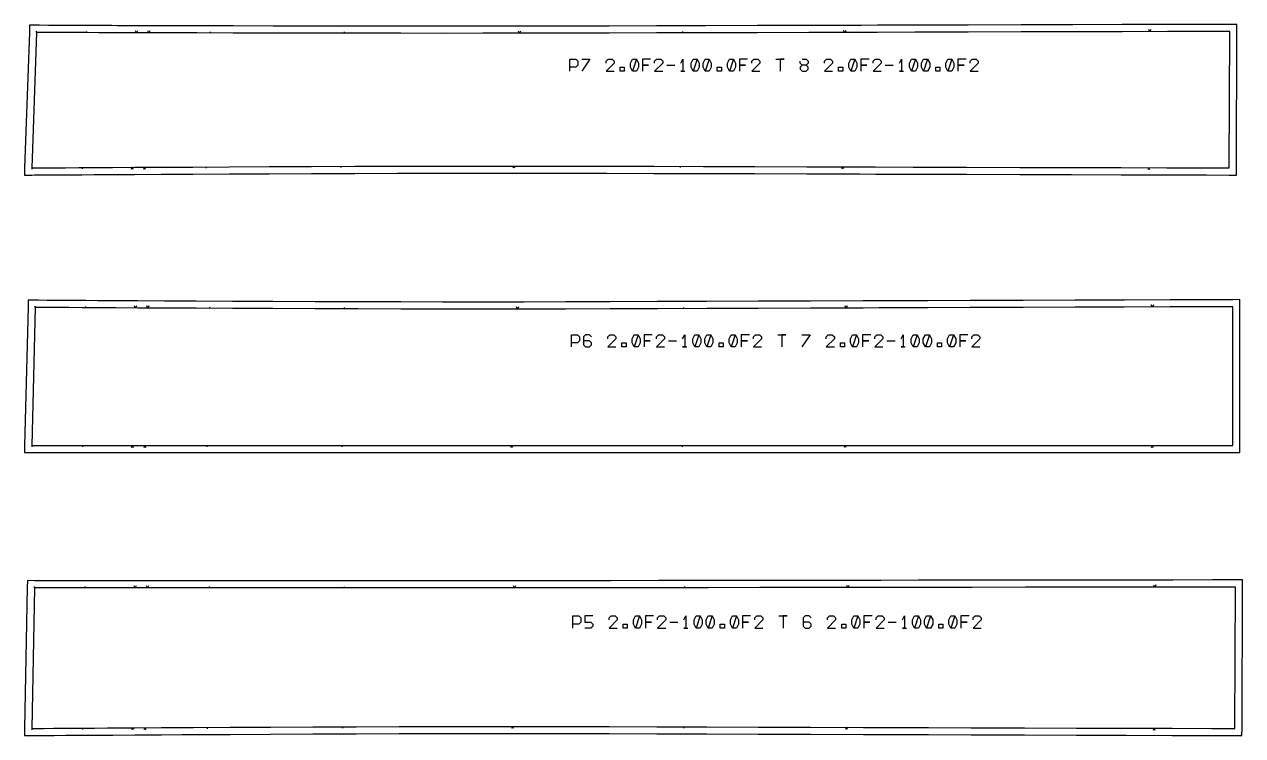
# Model space of a CAD drawing. Header units: metres. Extents: x -12 to 17699, y -154 to 17579.
# Drawn here: x 15974 to 17695, y 3432 to 4437 of the extents above; entities that cross this region are included whole.
import ezdxf

# ---------------------------------------------------------------- set-up
doc = ezdxf.new("R2010")
doc.units = ezdxf.units.M

msp = doc.modelspace()

# ---------------------------------------------------------------- linework, layer by layer
at = {"layer": 'Marge'}
for points in [[(15984.126, 4223.799), (15988.113, 4223.83), (16000.958, 4223.918), (16015.421, 4224.007), (16031.824, 4224.108), (16050.631, 4224.228), (16055.546, 4224.259), (16072.453, 4224.364), (16090.863, 4224.468), (16098.224, 4224.51), (16129.2, 4224.676), (16166.725, 4224.876), (16195.784, 4224.988), (16211.51, 4225.071), (16262.955, 4225.327), (16319.672, 4225.588), (16379.554, 4225.84), (16440.421, 4226.066), (16500.663, 4226.257), (16559.458, 4226.4), (16617.062, 4226.485), (16674.417, 4226.504), (16733.276, 4226.448), (16795.92, 4226.323), (16862.947, 4226.153), (16933.121, 4225.949), (17005.588, 4225.717), (17079.131, 4225.487), (17153.721, 4225.275), (17176.143, 4225.213), (17229.223, 4225.066), (17245.027, 4225.02), (17304.847, 4224.852), (17379.89, 4224.631), (17453.092, 4224.414), (17523.006, 4224.219), (17587.437, 4224.047), (17643.556, 4223.892), (17675.886, 4223.8), (17685.872, 4223.771), (17685.914, 4233.757), (17686.726, 4426.614), (17686.768, 4436.682), (17676.7, 4436.656), (17644.483, 4436.573), (17588.561, 4436.429), (17524.358, 4436.266), (17454.691, 4436.085), (17381.747, 4435.889), (17306.968, 4435.69), (17247.358, 4435.534), (17231.609, 4435.491), (17178.716, 4435.351), (17156.374, 4435.292), (17082.048, 4435.093), (17008.765, 4434.888), (16936.551, 4434.684), (16866.622, 4434.495), (16799.828, 4434.325), (16737.4, 4434.181), (16678.742, 4434.075), (16621.585, 4434.012), (16564.181, 4433.99), (16505.591, 4434.008), (16445.561, 4434.062), (16384.907, 4434.147), (16325.237, 4434.257), (16268.719, 4434.386), (16217.456, 4434.525), (16201.785, 4434.573), (16172.826, 4434.618), (16135.432, 4434.736), (16104.566, 4434.833), (16097.231, 4434.859), (16078.889, 4434.925), (16062.041, 4434.998), (16057.144, 4435.02), (16038.402, 4435.107), (16022.056, 4435.177), (16007.649, 4435.238), (15994.862, 4435.308), (15990.89, 4435.339), (15981.162, 4435.414), (15980.819, 4425.692), (15974.055, 4234.152), (15973.686, 4223.718)], [(15984.043, 3831.477), (15988.041, 3831.475), (16000.939, 3831.474), (16015.455, 3831.475), (16031.907, 3831.476), (16050.767, 3831.477), (16055.699, 3831.477), (16072.658, 3831.479), (16091.129, 3831.482), (16098.511, 3831.483), (16129.583, 3831.49), (16167.221, 3831.498), (16196.369, 3831.464), (16212.141, 3831.468), (16263.742, 3831.481), (16320.633, 3831.498), (16380.696, 3831.516), (16441.749, 3831.536), (16502.174, 3831.556), (16561.15, 3831.575), (16618.933, 3831.591), (16676.467, 3831.602), (16735.509, 3831.606), (16798.345, 3831.602), (16865.573, 3831.593), (16935.954, 3831.58), (17008.635, 3831.563), (17082.391, 3831.547), (17157.196, 3831.534), (17179.682, 3831.53), (17232.917, 3831.521), (17248.768, 3831.519), (17308.762, 3831.512), (17384.025, 3831.503), (17457.441, 3831.494), (17527.556, 3831.487), (17592.174, 3831.482), (17648.457, 3831.479), (17680.883, 3831.478), (17690.886, 3831.478), (17690.883, 3841.481), (17690.827, 4037.628), (17690.824, 4047.659), (17680.793, 4047.625), (17648.463, 4047.516), (17592.344, 4047.331), (17527.914, 4047.121), (17458.001, 4046.889), (17384.799, 4046.634), (17309.756, 4046.374), (17249.936, 4046.173), (17234.131, 4046.119), (17181.051, 4045.941), (17158.63, 4045.866), (17084.041, 4045.613), (17010.499, 4045.347), (16938.031, 4045.08), (16867.857, 4044.838), (16800.828, 4044.626), (16738.183, 4044.455), (16679.323, 4044.346), (16621.968, 4044.307), (16564.364, 4044.332), (16505.57, 4044.418), (16445.33, 4044.556), (16384.464, 4044.738), (16324.584, 4044.954), (16267.868, 4045.191), (16216.425, 4045.434), (16200.699, 4045.515), (16171.638, 4045.623), (16134.113, 4045.821), (16103.139, 4045.984), (16095.778, 4046.027), (16077.373, 4046.135), (16060.465, 4046.249), (16055.552, 4046.283), (16036.743, 4046.417), (16020.34, 4046.526), (16005.884, 4046.622), (15993.055, 4046.726), (15989.069, 4046.768), (15979.214, 4046.873), (15978.966, 4037.02), (15974.052, 3841.729), (15973.794, 3831.483)], [(15984.143, 3431.668), (15988.148, 3431.705), (16001.048, 3431.807), (16015.577, 3431.908), (16032.058, 3432.022), (16050.955, 3432.16), (16055.893, 3432.194), (16072.88, 3432.313), (16091.375, 3432.43), (16098.771, 3432.477), (16129.892, 3432.661), (16167.595, 3432.882), (16196.793, 3433.012), (16212.593, 3433.103), (16264.279, 3433.385), (16321.264, 3433.668), (16381.427, 3433.938), (16442.581, 3434.179), (16503.106, 3434.378), (16562.177, 3434.524), (16620.051, 3434.606), (16677.675, 3434.618), (16736.808, 3434.55), (16799.745, 3434.411), (16867.085, 3434.225), (16937.586, 3434.003), (17010.392, 3433.753), (17084.278, 3433.504), (17159.216, 3433.274), (17181.742, 3433.206), (17235.07, 3433.046), (17250.948, 3432.997), (17311.048, 3432.813), (17386.441, 3432.574), (17459.985, 3432.338), (17530.225, 3432.126), (17594.956, 3431.937), (17651.337, 3431.768), (17683.818, 3431.668), (17693.807, 3431.637), (17693.849, 3441.625), (17694.697, 3641.53), (17694.74, 3651.583), (17684.686, 3651.572), (17652.26, 3651.536), (17595.977, 3651.472), (17531.36, 3651.397), (17461.244, 3651.315), (17387.829, 3651.226), (17312.567, 3651.136), (17252.572, 3651.064), (17236.721, 3651.044), (17183.486, 3650.977), (17161, 3650.949), (17086.195, 3650.855), (17012.439, 3650.759), (16939.758, 3650.664), (16869.377, 3650.575), (16802.15, 3650.492), (16739.315, 3650.419), (16680.273, 3650.359), (16622.741, 3650.313), (16564.96, 3650.281), (16505.987, 3650.263), (16445.563, 3650.258), (16384.512, 3650.263), (16324.451, 3650.28), (16267.562, 3650.305), (16215.963, 3650.337), (16200.19, 3650.349), (16171.042, 3650.329), (16133.404, 3650.359), (16102.334, 3650.384), (16094.952, 3650.391), (16076.485, 3650.409), (16059.527, 3650.431), (16054.596, 3650.438), (16035.734, 3650.465), (16019.282, 3650.485), (16004.773, 3650.504), (15991.89, 3650.527), (15987.892, 3650.538), (15978.054, 3650.566), (15977.865, 3640.73), (15974.05, 3441.859), (15973.853, 3431.571)]]:
    msp.add_lwpolyline(points, close=True, dxfattribs=at)
at = {"layer": 'Patron'}
for points in [[(15984.049, 4233.799), (15988.035, 4233.83), (16000.889, 4233.918), (16015.36, 4234.007), (16031.763, 4234.108), (16050.567, 4234.228), (16055.484, 4234.258), (16072.391, 4234.363), (16090.806, 4234.468), (16098.167, 4234.51), (16129.146, 4234.676), (16166.672, 4234.876), (16195.746, 4234.988), (16211.458, 4235.071), (16262.905, 4235.327), (16319.626, 4235.588), (16379.512, 4235.839), (16440.384, 4236.066), (16500.631, 4236.257), (16559.434, 4236.4), (16617.048, 4236.485), (16674.414, 4236.504), (16733.286, 4236.448), (16795.94, 4236.323), (16862.973, 4236.153), (16933.15, 4235.949), (17005.62, 4235.717), (17079.162, 4235.487), (17153.75, 4235.275), (17176.17, 4235.213), (17229.251, 4235.066), (17245.056, 4235.02), (17304.876, 4234.852), (17379.92, 4234.631), (17453.122, 4234.414), (17523.034, 4234.219), (17587.464, 4234.047), (17643.583, 4233.891), (17675.914, 4233.8), (17676.726, 4426.656), (17644.508, 4426.573), (17588.587, 4426.429), (17524.384, 4426.266), (17454.718, 4426.085), (17381.774, 4425.89), (17306.994, 4425.69), (17247.385, 4425.534), (17231.635, 4425.491), (17178.742, 4425.351), (17156.401, 4425.292), (17082.076, 4425.093), (17008.793, 4424.888), (16936.578, 4424.684), (16866.648, 4424.495), (16799.851, 4424.325), (16737.418, 4424.181), (16678.753, 4424.075), (16621.589, 4424.012), (16564.178, 4423.99), (16505.582, 4424.008), (16445.547, 4424.062), (16384.889, 4424.147), (16325.214, 4424.257), (16268.692, 4424.386), (16217.426, 4424.525), (16201.769, 4424.573), (16172.795, 4424.618), (16135.401, 4424.736), (16104.53, 4424.833), (16097.195, 4424.859), (16078.845, 4424.925), (16061.997, 4424.998), (16057.098, 4425.02), (16038.359, 4425.107), (16022.014, 4425.177), (16007.594, 4425.238), (15994.785, 4425.308), (15990.813, 4425.339)], [(15984.049, 3841.477), (15988.047, 3841.475), (16000.94, 3841.474), (16015.454, 3841.475), (16031.906, 3841.476), (16050.767, 3841.477), (16055.699, 3841.477), (16072.657, 3841.479), (16091.127, 3841.482), (16098.51, 3841.483), (16129.581, 3841.49), (16167.219, 3841.498), (16196.38, 3841.464), (16212.139, 3841.468), (16263.739, 3841.481), (16320.63, 3841.498), (16380.693, 3841.516), (16441.746, 3841.536), (16502.171, 3841.556), (16561.147, 3841.575), (16618.931, 3841.591), (16676.465, 3841.602), (16735.509, 3841.606), (16798.346, 3841.602), (16865.574, 3841.593), (16935.955, 3841.58), (17008.637, 3841.563), (17082.393, 3841.547), (17157.198, 3841.534), (17179.684, 3841.53), (17232.918, 3841.521), (17248.77, 3841.519), (17308.764, 3841.512), (17384.026, 3841.503), (17457.442, 3841.494), (17527.557, 3841.487), (17592.175, 3841.482), (17648.458, 3841.479), (17680.883, 3841.478), (17680.827, 4037.625), (17648.496, 4037.516), (17592.377, 4037.331), (17527.947, 4037.121), (17458.035, 4036.889), (17384.833, 4036.634), (17309.789, 4036.374), (17249.97, 4036.173), (17234.165, 4036.119), (17181.085, 4035.941), (17158.664, 4035.866), (17084.077, 4035.613), (17010.535, 4035.347), (16938.065, 4035.08), (16867.888, 4034.838), (16800.856, 4034.626), (16738.202, 4034.455), (16679.33, 4034.346), (16621.964, 4034.307), (16564.35, 4034.332), (16505.547, 4034.418), (16445.3, 4034.556), (16384.427, 4034.738), (16324.542, 4034.954), (16267.82, 4035.191), (16216.373, 4035.434), (16200.662, 4035.515), (16171.585, 4035.623), (16134.06, 4035.821), (16103.081, 4035.985), (16095.72, 4036.027), (16077.305, 4036.135), (16060.398, 4036.25), (16055.481, 4036.283), (16036.677, 4036.417), (16020.274, 4036.526), (16005.803, 4036.622), (15992.949, 4036.726), (15988.963, 4036.769)], [(15984.049, 3441.667), (15988.054, 3441.705), (16000.969, 3441.807), (16015.508, 3441.908), (16031.989, 3442.022), (16050.882, 3442.159), (16055.823, 3442.194), (16072.81, 3442.313), (16091.312, 3442.43), (16098.708, 3442.477), (16129.833, 3442.66), (16167.536, 3442.882), (16196.749, 3443.012), (16212.535, 3443.103), (16264.225, 3443.384), (16321.214, 3443.668), (16381.382, 3443.938), (16442.542, 3444.179), (16503.073, 3444.378), (16562.152, 3444.524), (16620.037, 3444.606), (16677.673, 3444.618), (16736.82, 3444.55), (16799.767, 3444.411), (16867.113, 3444.225), (16937.618, 3444.003), (17010.426, 3443.753), (17084.311, 3443.504), (17159.247, 3443.274), (17181.772, 3443.206), (17235.1, 3443.046), (17250.98, 3442.997), (17311.078, 3442.813), (17386.473, 3442.573), (17460.017, 3442.338), (17530.255, 3442.126), (17594.985, 3441.937), (17651.367, 3441.768), (17683.849, 3441.667), (17684.697, 3641.572), (17652.272, 3641.536), (17595.989, 3641.472), (17531.371, 3641.397), (17461.256, 3641.315), (17387.841, 3641.226), (17312.579, 3641.136), (17252.585, 3641.064), (17236.733, 3641.044), (17183.499, 3640.977), (17161.013, 3640.949), (17086.208, 3640.855), (17012.452, 3640.759), (16939.771, 3640.665), (16869.39, 3640.575), (16802.162, 3640.492), (16739.325, 3640.419), (16680.281, 3640.359), (16622.747, 3640.313), (16564.963, 3640.281), (16505.987, 3640.263), (16445.562, 3640.258), (16384.509, 3640.263), (16324.446, 3640.28), (16267.556, 3640.305), (16215.955, 3640.337), (16200.197, 3640.349), (16171.034, 3640.329), (16133.396, 3640.359), (16102.325, 3640.384), (16094.942, 3640.391), (16076.472, 3640.409), (16059.514, 3640.431), (16054.582, 3640.438), (16035.721, 3640.465), (16019.269, 3640.485), (16004.755, 3640.504), (15991.862, 3640.527), (15987.864, 3640.538)]]:
    msp.add_lwpolyline(points, close=True, dxfattribs=at)
at = {"layer": 'Repers points'}
for p, q in [((15990.813, 4425.339), (15990.826, 4427.139)), ((16062.002, 4424.998), (16062.01, 4426.798)), ((16236.533, 4424.473), (16236.538, 4426.273)), ((16426.105, 4424.089), (16426.107, 4425.889)), ((16903.887, 4424.596), (16903.883, 4426.396)), ((15984.049, 4233.799), (15984.063, 4231.999)), ((16055.49, 4234.258), (16055.501, 4232.459)), ((16230.637, 4235.166), (16230.646, 4233.366)), ((16420.88, 4235.993), (16420.886, 4234.193)), ((16900.355, 4236.045), (16900.35, 4234.245)), ((15988.963, 4036.769), (15988.982, 4038.569)), ((16060.403, 4036.249), (16060.416, 4038.049)), ((16235.551, 4035.343), (16235.559, 4037.143)), ((16425.794, 4034.615), (16425.799, 4036.415)), ((16905.269, 4034.967), (16905.263, 4036.767)), ((15984.049, 3841.477), (15984.048, 3839.677)), ((16055.704, 3841.477), (16055.704, 3839.677)), ((16231.373, 3841.473), (16231.373, 3839.673)), ((16422.179, 3841.53), (16422.179, 3839.73)), ((16903.055, 3841.586), (16903.055, 3839.786)), ((15987.864, 3640.538), (15987.869, 3642.338)), ((16059.519, 3640.431), (16059.521, 3642.231)), ((16235.188, 3640.325), (16235.189, 3642.125)), ((16425.994, 3640.259), (16425.994, 3642.059)), ((16906.87, 3640.623), (16906.868, 3642.423)), ((16055.828, 3442.194), (16055.841, 3440.394)), ((16231.803, 3443.208), (16231.813, 3441.408)), ((16422.943, 3444.102), (16422.951, 3442.302)), ((16904.666, 3444.107), (16904.66, 3442.307)), ((15984.049, 3441.667), (15984.065, 3439.867))]:
    msp.add_line(p, q, dxfattribs=at)
at = {"layer": 'Repers suspente'}
for p, q in [((16132.099, 4424.746), (16130.608, 4427.751)), ((16133.608, 4427.741), (16132.099, 4424.746)), ((16149.527, 4424.691), (16148.036, 4427.696)), ((16151.036, 4427.687), (16149.527, 4424.691)), ((16673.052, 4424.068), (16671.548, 4427.067)), ((16674.548, 4427.07), (16673.052, 4424.068)), ((17132.484, 4425.228), (17130.976, 4428.224)), ((17133.976, 4428.232), (17132.484, 4425.228)), ((17563.507, 4426.365), (17562, 4429.362)), ((17565, 4429.369), (17563.507, 4426.365)), ((16125.834, 4234.658), (16124.35, 4231.65)), ((16127.35, 4231.666), (16125.834, 4234.658)), ((16143.324, 4234.751), (16141.84, 4231.743)), ((16144.84, 4231.759), (16143.324, 4234.751)), ((16665.292, 4236.501), (16663.793, 4233.501)), ((16666.793, 4233.502), (16665.292, 4236.501)), ((17129.761, 4235.343), (17128.253, 4232.348)), ((17131.253, 4232.339), (17129.761, 4235.343)), ((17562.312, 4234.114), (17560.804, 4231.118)), ((17563.804, 4231.11), (17562.312, 4234.114)), ((16130.748, 4035.838), (16129.264, 4038.846)), ((16132.264, 4038.83), (16130.748, 4035.838)), ((16148.237, 4035.746), (16146.753, 4038.754)), ((16149.753, 4038.738), (16148.237, 4035.746)), ((16670.207, 4034.34), (16668.705, 4037.339)), ((16671.705, 4037.341), (16670.207, 4034.34)), ((17134.675, 4035.785), (17133.165, 4038.78)), ((17136.165, 4038.79), (17134.675, 4035.785)), ((17567.225, 4037.249), (17565.715, 4040.244)), ((17568.715, 4040.254), (17567.225, 4037.249)), ((16126.258, 3841.489), (16124.759, 3838.489)), ((16127.759, 3838.49), (16126.258, 3841.489)), ((16143.8, 3841.493), (16142.3, 3838.493)), ((16145.3, 3838.493), (16143.8, 3841.493)), ((16662.181, 3841.599), (16660.681, 3838.599)), ((16663.681, 3838.6), (16662.181, 3841.599)), ((17133.128, 3841.538), (17131.627, 3838.539)), ((17134.627, 3838.538), (17133.128, 3841.538)), ((17566.934, 3841.484), (17565.433, 3838.484)), ((17568.433, 3838.484), (17566.934, 3841.484)), ((16130.073, 3640.362), (16128.575, 3643.363)), ((16131.575, 3643.361), (16130.073, 3640.362)), ((16147.615, 3640.348), (16146.117, 3643.349)), ((16149.117, 3643.347), (16147.615, 3640.348)), ((16665.996, 3640.348), (16664.493, 3643.346)), ((16667.493, 3643.349), (16665.996, 3640.348)), ((17136.942, 3640.919), (17135.438, 3643.917)), ((17138.438, 3643.921), (17136.942, 3640.919)), ((17570.748, 3641.443), (17569.245, 3644.441)), ((17572.245, 3644.444), (17570.748, 3641.443)), ((16126.505, 3442.641), (16125.023, 3439.632)), ((16128.023, 3439.65), (16126.505, 3442.641)), ((16144.077, 3442.744), (16142.595, 3439.735)), ((16145.595, 3439.753), (16144.077, 3442.744)), ((16663.367, 3444.615), (16661.868, 3441.615)), ((16664.868, 3441.616), (16663.367, 3444.615)), ((17135.142, 3443.348), (17133.633, 3440.353)), ((17136.633, 3440.343), (17135.142, 3443.348)), ((17569.71, 3442.011), (17568.201, 3439.015)), ((17571.201, 3439.006), (17569.71, 3442.011))]:
    msp.add_line(p, q, dxfattribs=at)
at = {"layer": 'Text'}
for p, q in [((16744.049, 4370.537), (16744.049, 4387.68)), ((16744.049, 4387.68), (16752.62, 4387.68)), ((16752.62, 4376.251), (16744.049, 4376.251)), ((16752.62, 4387.68), (16755.477, 4384.822)), ((16755.477, 4379.108), (16752.62, 4376.251)), ((16755.477, 4384.822), (16755.477, 4379.108)), ((16761.192, 4387.68), (16772.62, 4387.68)), ((16772.62, 4387.68), (16761.192, 4370.537)), ((16795.477, 4384.822), (16798.335, 4387.68)), ((16795.477, 4381.965), (16795.477, 4384.822)), ((16806.906, 4381.965), (16795.477, 4370.537)), ((16798.335, 4387.68), (16804.049, 4387.68)), ((16804.049, 4387.68), (16806.906, 4384.822)), ((16806.906, 4384.822), (16806.906, 4381.965)), ((16815.477, 4376.251), (16821.192, 4376.251)), ((16815.477, 4370.537), (16815.477, 4376.251)), ((16821.192, 4376.251), (16821.192, 4370.537)), ((16829.763, 4381.965), (16832.62, 4387.68)), ((16829.763, 4376.251), (16829.763, 4381.965)), ((16832.62, 4370.537), (16829.763, 4376.251)), ((16832.62, 4387.68), (16838.335, 4387.68)), ((16838.335, 4387.68), (16832.62, 4370.537)), ((16838.335, 4387.68), (16841.192, 4381.965)), ((16841.192, 4376.251), (16838.335, 4370.537)), ((16841.192, 4381.965), (16841.192, 4376.251)), ((16858.335, 4387.68), (16846.906, 4387.68)), ((16846.906, 4387.68), (16846.906, 4379.108)), ((16846.906, 4379.108), (16855.477, 4379.108)), ((16855.477, 4379.108), (16846.906, 4379.108)), ((16846.906, 4379.108), (16846.906, 4370.537)), ((16864.049, 4384.822), (16866.906, 4387.68)), ((16864.049, 4381.965), (16864.049, 4384.822)), ((16875.477, 4381.965), (16864.049, 4370.537)), ((16866.906, 4387.68), (16872.62, 4387.68)), ((16872.62, 4387.68), (16875.477, 4384.822)), ((16875.477, 4384.822), (16875.477, 4381.965)), ((16881.192, 4379.108), (16892.62, 4379.108)), ((16901.192, 4381.965), (16904.049, 4387.68)), ((16904.049, 4387.68), (16904.049, 4370.537)), ((16915.477, 4381.965), (16918.335, 4387.68)), ((16915.477, 4376.251), (16915.477, 4381.965)), ((16918.335, 4370.537), (16915.477, 4376.251)), ((16918.335, 4387.68), (16924.049, 4387.68)), ((16924.049, 4387.68), (16918.335, 4370.537)), ((16924.049, 4387.68), (16926.906, 4381.965)), ((16926.906, 4376.251), (16924.049, 4370.537)), ((16926.906, 4381.965), (16926.906, 4376.251)), ((16932.62, 4381.965), (16935.477, 4387.68)), ((16932.62, 4376.251), (16932.62, 4381.965)), ((16935.477, 4370.537), (16932.62, 4376.251)), ((16935.477, 4387.68), (16941.192, 4387.68)), ((16941.192, 4387.68), (16935.477, 4370.537)), ((16941.192, 4387.68), (16944.049, 4381.965)), ((16944.049, 4376.251), (16941.192, 4370.537)), ((16944.049, 4381.965), (16944.049, 4376.251)), ((16952.62, 4376.251), (16958.335, 4376.251)), ((16952.62, 4370.537), (16952.62, 4376.251)), ((16958.335, 4376.251), (16958.335, 4370.537)), ((16966.906, 4381.965), (16969.763, 4387.68)), ((16966.906, 4376.251), (16966.906, 4381.965)), ((16969.763, 4370.537), (16966.906, 4376.251)), ((16969.763, 4387.68), (16975.477, 4387.68)), ((16975.477, 4387.68), (16969.763, 4370.537)), ((16975.477, 4387.68), (16978.335, 4381.965)), ((16978.335, 4376.251), (16975.477, 4370.537)), ((16978.335, 4381.965), (16978.335, 4376.251)), ((16995.477, 4387.68), (16984.049, 4387.68)), ((16984.049, 4387.68), (16984.049, 4379.108)), ((16984.049, 4379.108), (16992.62, 4379.108)), ((16992.62, 4379.108), (16984.049, 4379.108)), ((16984.049, 4379.108), (16984.049, 4370.537)), ((17001.192, 4384.822), (17004.049, 4387.68)), ((17001.192, 4381.965), (17001.192, 4384.822)), ((17012.62, 4381.965), (17001.192, 4370.537)), ((17004.049, 4387.68), (17009.763, 4387.68)), ((17009.763, 4387.68), (17012.62, 4384.822)), ((17012.62, 4384.822), (17012.62, 4381.965)), ((17035.477, 4387.68), (17046.906, 4387.68)), ((17046.906, 4387.68), (17041.192, 4387.68)), ((17041.192, 4387.68), (17041.192, 4370.537)), ((17069.763, 4381.965), (17069.763, 4384.822)), ((17072.62, 4379.108), (17069.763, 4381.965)), ((17072.62, 4379.108), (17069.763, 4376.251)), ((17069.763, 4376.251), (17069.763, 4373.394)), ((17069.763, 4373.394), (17072.62, 4370.537)), ((17072.62, 4387.68), (17078.335, 4387.68)), ((17078.335, 4379.108), (17072.62, 4379.108)), ((17078.335, 4379.108), (17072.62, 4379.108)), ((17078.335, 4387.68), (17081.192, 4384.822)), ((17081.192, 4381.965), (17078.335, 4379.108)), ((17081.192, 4376.251), (17078.335, 4379.108)), ((17078.335, 4370.537), (17081.192, 4373.394)), ((17081.192, 4384.822), (17081.192, 4381.965)), ((17081.192, 4373.394), (17081.192, 4376.251)), ((17104.049, 4384.822), (17106.906, 4387.68)), ((17104.049, 4381.965), (17104.049, 4384.822)), ((17115.477, 4381.965), (17104.049, 4370.537)), ((17106.906, 4387.68), (17112.62, 4387.68)), ((17112.62, 4387.68), (17115.477, 4384.822)), ((17115.477, 4384.822), (17115.477, 4381.965)), ((17124.049, 4376.251), (17129.763, 4376.251)), ((17124.049, 4370.537), (17124.049, 4376.251)), ((17129.763, 4376.251), (17129.763, 4370.537)), ((17138.335, 4381.965), (17141.192, 4387.68)), ((17138.335, 4376.251), (17138.335, 4381.965)), ((17141.192, 4370.537), (17138.335, 4376.251)), ((17141.192, 4387.68), (17146.906, 4387.68)), ((17146.906, 4387.68), (17141.192, 4370.537)), ((17146.906, 4387.68), (17149.763, 4381.965)), ((17149.763, 4376.251), (17146.906, 4370.537)), ((17149.763, 4381.965), (17149.763, 4376.251)), ((17166.906, 4387.68), (17155.477, 4387.68)), ((17155.477, 4387.68), (17155.477, 4379.108)), ((17155.477, 4379.108), (17164.049, 4379.108)), ((17164.049, 4379.108), (17155.477, 4379.108)), ((17155.477, 4379.108), (17155.477, 4370.537)), ((17172.62, 4384.822), (17175.477, 4387.68)), ((17172.62, 4381.965), (17172.62, 4384.822)), ((17184.049, 4381.965), (17172.62, 4370.537)), ((17175.477, 4387.68), (17181.192, 4387.68)), ((17181.192, 4387.68), (17184.049, 4384.822)), ((17184.049, 4384.822), (17184.049, 4381.965)), ((17189.763, 4379.108), (17201.192, 4379.108)), ((17209.763, 4381.965), (17212.62, 4387.68)), ((17212.62, 4387.68), (17212.62, 4370.537)), ((17224.049, 4381.965), (17226.906, 4387.68)), ((17224.049, 4376.251), (17224.049, 4381.965)), ((17226.906, 4370.537), (17224.049, 4376.251)), ((17226.906, 4387.68), (17232.62, 4387.68)), ((17232.62, 4387.68), (17226.906, 4370.537)), ((17232.62, 4387.68), (17235.477, 4381.965)), ((17235.477, 4376.251), (17232.62, 4370.537)), ((17235.477, 4381.965), (17235.477, 4376.251)), ((17241.192, 4381.965), (17244.049, 4387.68)), ((17241.192, 4376.251), (17241.192, 4381.965)), ((17244.049, 4370.537), (17241.192, 4376.251)), ((17244.049, 4387.68), (17249.763, 4387.68)), ((17249.763, 4387.68), (17244.049, 4370.537)), ((17249.763, 4387.68), (17252.62, 4381.965)), ((17252.62, 4376.251), (17249.763, 4370.537)), ((17252.62, 4381.965), (17252.62, 4376.251)), ((17261.192, 4376.251), (17266.906, 4376.251)), ((17261.192, 4370.537), (17261.192, 4376.251)), ((17266.906, 4376.251), (17266.906, 4370.537)), ((17275.477, 4381.965), (17278.335, 4387.68)), ((17275.477, 4376.251), (17275.477, 4381.965)), ((17278.335, 4370.537), (17275.477, 4376.251)), ((17278.335, 4387.68), (17284.049, 4387.68)), ((17284.049, 4387.68), (17278.335, 4370.537)), ((17284.049, 4387.68), (17286.906, 4381.965)), ((17286.906, 4376.251), (17284.049, 4370.537)), ((17286.906, 4381.965), (17286.906, 4376.251)), ((17304.049, 4387.68), (17292.62, 4387.68)), ((17292.62, 4387.68), (17292.62, 4379.108)), ((17292.62, 4379.108), (17301.192, 4379.108)), ((17301.192, 4379.108), (17292.62, 4379.108)), ((17292.62, 4379.108), (17292.62, 4370.537)), ((17309.763, 4384.822), (17312.62, 4387.68)), ((17309.763, 4381.965), (17309.763, 4384.822)), ((17321.192, 4381.965), (17309.763, 4370.537)), ((17312.62, 4387.68), (17318.335, 4387.68)), ((17318.335, 4387.68), (17321.192, 4384.822)), ((17321.192, 4384.822), (17321.192, 4381.965)), ((16795.477, 4370.537), (16806.906, 4370.537)), ((16821.192, 4370.537), (16815.477, 4370.537)), ((16838.335, 4370.537), (16832.62, 4370.537)), ((16864.049, 4370.537), (16875.477, 4370.537)), ((16904.049, 4370.537), (16901.192, 4370.537)), ((16901.192, 4370.537), (16906.906, 4370.537)), ((16924.049, 4370.537), (16918.335, 4370.537)), ((16941.192, 4370.537), (16935.477, 4370.537)), ((16958.335, 4370.537), (16952.62, 4370.537)), ((16975.477, 4370.537), (16969.763, 4370.537)), ((17001.192, 4370.537), (17012.62, 4370.537)), ((17072.62, 4370.537), (17078.335, 4370.537)), ((17104.049, 4370.537), (17115.477, 4370.537)), ((17129.763, 4370.537), (17124.049, 4370.537)), ((17146.906, 4370.537), (17141.192, 4370.537)), ((17172.62, 4370.537), (17184.049, 4370.537)), ((17212.62, 4370.537), (17209.763, 4370.537)), ((17209.763, 4370.537), (17215.477, 4370.537)), ((17232.62, 4370.537), (17226.906, 4370.537)), ((17249.763, 4370.537), (17244.049, 4370.537)), ((17266.906, 4370.537), (17261.192, 4370.537)), ((17284.049, 4370.537), (17278.335, 4370.537)), ((17309.763, 4370.537), (17321.192, 4370.537)), ((16746.506, 3980.91), (16746.506, 3998.053)), ((16746.506, 3998.053), (16755.077, 3998.053)), ((16755.077, 3998.053), (16757.934, 3995.196)), ((16757.934, 3995.196), (16757.934, 3989.482)), ((16766.506, 3998.053), (16763.649, 3995.196)), ((16763.649, 3995.196), (16763.649, 3983.767)), ((16772.22, 3998.053), (16766.506, 3998.053)), ((16775.077, 3995.196), (16772.22, 3998.053)), ((16797.934, 3995.196), (16800.791, 3998.053)), ((16797.934, 3992.339), (16797.934, 3995.196)), ((16800.791, 3998.053), (16806.506, 3998.053)), ((16806.506, 3998.053), (16809.363, 3995.196)), ((16809.363, 3995.196), (16809.363, 3992.339)), ((16832.22, 3992.339), (16835.077, 3998.053)), ((16835.077, 3998.053), (16840.791, 3998.053)), ((16840.791, 3998.053), (16835.077, 3980.91)), ((16840.791, 3998.053), (16843.649, 3992.339)), ((16860.791, 3998.053), (16849.363, 3998.053)), ((16849.363, 3998.053), (16849.363, 3989.482)), ((16866.506, 3995.196), (16869.363, 3998.053)), ((16866.506, 3992.339), (16866.506, 3995.196)), ((16869.363, 3998.053), (16875.077, 3998.053)), ((16875.077, 3998.053), (16877.934, 3995.196)), ((16877.934, 3995.196), (16877.934, 3992.339)), ((16903.649, 3992.339), (16906.506, 3998.053)), ((16906.506, 3998.053), (16906.506, 3980.91)), ((16917.934, 3992.339), (16920.791, 3998.053)), ((16920.791, 3998.053), (16926.506, 3998.053)), ((16926.506, 3998.053), (16920.791, 3980.91)), ((16926.506, 3998.053), (16929.363, 3992.339)), ((16935.077, 3992.339), (16937.934, 3998.053)), ((16937.934, 3998.053), (16943.649, 3998.053)), ((16943.649, 3998.053), (16937.934, 3980.91)), ((16943.649, 3998.053), (16946.506, 3992.339)), ((16969.363, 3992.339), (16972.22, 3998.053)), ((16972.22, 3998.053), (16977.934, 3998.053)), ((16977.934, 3998.053), (16972.22, 3980.91)), ((16977.934, 3998.053), (16980.791, 3992.339)), ((16997.934, 3998.053), (16986.506, 3998.053)), ((16986.506, 3998.053), (16986.506, 3989.482)), ((17003.649, 3995.196), (17006.506, 3998.053)), ((17003.649, 3992.339), (17003.649, 3995.196)), ((17006.506, 3998.053), (17012.22, 3998.053)), ((17012.22, 3998.053), (17015.077, 3995.196)), ((17015.077, 3995.196), (17015.077, 3992.339)), ((17037.934, 3998.053), (17049.363, 3998.053)), ((17049.363, 3998.053), (17043.649, 3998.053)), ((17043.649, 3998.053), (17043.649, 3980.91)), ((17072.22, 3998.053), (17083.649, 3998.053)), ((17083.649, 3998.053), (17072.22, 3980.91)), ((17106.506, 3995.196), (17109.363, 3998.053)), ((17106.506, 3992.339), (17106.506, 3995.196)), ((17109.363, 3998.053), (17115.077, 3998.053)), ((17115.077, 3998.053), (17117.934, 3995.196)), ((17117.934, 3995.196), (17117.934, 3992.339)), ((17140.791, 3992.339), (17143.649, 3998.053)), ((17143.649, 3998.053), (17149.363, 3998.053)), ((17149.363, 3998.053), (17143.649, 3980.91)), ((17149.363, 3998.053), (17152.22, 3992.339)), ((17169.363, 3998.053), (17157.934, 3998.053)), ((17157.934, 3998.053), (17157.934, 3989.482)), ((17175.077, 3995.196), (17177.934, 3998.053)), ((17175.077, 3992.339), (17175.077, 3995.196)), ((17177.934, 3998.053), (17183.649, 3998.053)), ((17183.649, 3998.053), (17186.506, 3995.196)), ((17186.506, 3995.196), (17186.506, 3992.339)), ((17212.22, 3992.339), (17215.077, 3998.053)), ((17215.077, 3998.053), (17215.077, 3980.91)), ((17226.506, 3992.339), (17229.363, 3998.053)), ((17229.363, 3998.053), (17235.077, 3998.053)), ((17235.077, 3998.053), (17229.363, 3980.91)), ((17235.077, 3998.053), (17237.934, 3992.339)), ((17243.649, 3992.339), (17246.506, 3998.053)), ((17246.506, 3998.053), (17252.22, 3998.053)), ((17252.22, 3998.053), (17246.506, 3980.91)), ((17252.22, 3998.053), (17255.077, 3992.339)), ((17277.934, 3992.339), (17280.791, 3998.053)), ((17280.791, 3998.053), (17286.506, 3998.053)), ((17286.506, 3998.053), (17280.791, 3980.91)), ((17286.506, 3998.053), (17289.363, 3992.339)), ((17306.506, 3998.053), (17295.077, 3998.053)), ((17295.077, 3998.053), (17295.077, 3989.482)), ((17312.22, 3995.196), (17315.077, 3998.053)), ((17312.22, 3992.339), (17312.22, 3995.196)), ((17315.077, 3998.053), (17320.791, 3998.053)), ((17320.791, 3998.053), (17323.649, 3995.196)), ((17323.649, 3995.196), (17323.649, 3992.339)), ((16755.077, 3986.624), (16746.506, 3986.624)), ((16757.934, 3989.482), (16755.077, 3986.624)), ((16772.22, 3989.482), (16763.649, 3989.482)), ((16763.649, 3983.767), (16766.506, 3980.91)), ((16766.506, 3980.91), (16772.22, 3980.91)), ((16775.077, 3986.624), (16772.22, 3989.482)), ((16772.22, 3980.91), (16775.077, 3983.767)), ((16775.077, 3983.767), (16775.077, 3986.624)), ((16809.363, 3992.339), (16797.934, 3980.91)), ((16797.934, 3980.91), (16809.363, 3980.91)), ((16817.934, 3986.624), (16823.649, 3986.624)), ((16817.934, 3980.91), (16817.934, 3986.624)), ((16823.649, 3980.91), (16817.934, 3980.91)), ((16823.649, 3986.624), (16823.649, 3980.91)), ((16832.22, 3986.624), (16832.22, 3992.339)), ((16835.077, 3980.91), (16832.22, 3986.624)), ((16840.791, 3980.91), (16835.077, 3980.91)), ((16843.649, 3986.624), (16840.791, 3980.91)), ((16843.649, 3992.339), (16843.649, 3986.624)), ((16849.363, 3989.482), (16857.934, 3989.482)), ((16857.934, 3989.482), (16849.363, 3989.482)), ((16849.363, 3989.482), (16849.363, 3980.91)), ((16877.934, 3992.339), (16866.506, 3980.91)), ((16866.506, 3980.91), (16877.934, 3980.91)), ((16883.649, 3989.482), (16895.077, 3989.482)), ((16906.506, 3980.91), (16903.649, 3980.91)), ((16903.649, 3980.91), (16909.363, 3980.91)), ((16917.934, 3986.624), (16917.934, 3992.339)), ((16920.791, 3980.91), (16917.934, 3986.624)), ((16926.506, 3980.91), (16920.791, 3980.91)), ((16929.363, 3986.624), (16926.506, 3980.91)), ((16929.363, 3992.339), (16929.363, 3986.624)), ((16935.077, 3986.624), (16935.077, 3992.339)), ((16937.934, 3980.91), (16935.077, 3986.624)), ((16943.649, 3980.91), (16937.934, 3980.91)), ((16946.506, 3986.624), (16943.649, 3980.91)), ((16946.506, 3992.339), (16946.506, 3986.624)), ((16955.077, 3986.624), (16960.791, 3986.624)), ((16955.077, 3980.91), (16955.077, 3986.624)), ((16960.791, 3980.91), (16955.077, 3980.91)), ((16960.791, 3986.624), (16960.791, 3980.91)), ((16969.363, 3986.624), (16969.363, 3992.339)), ((16972.22, 3980.91), (16969.363, 3986.624)), ((16977.934, 3980.91), (16972.22, 3980.91)), ((16980.791, 3986.624), (16977.934, 3980.91)), ((16980.791, 3992.339), (16980.791, 3986.624)), ((16986.506, 3989.482), (16995.077, 3989.482)), ((16995.077, 3989.482), (16986.506, 3989.482)), ((16986.506, 3989.482), (16986.506, 3980.91)), ((17015.077, 3992.339), (17003.649, 3980.91)), ((17003.649, 3980.91), (17015.077, 3980.91)), ((17117.934, 3992.339), (17106.506, 3980.91)), ((17106.506, 3980.91), (17117.934, 3980.91)), ((17126.506, 3986.624), (17132.22, 3986.624)), ((17126.506, 3980.91), (17126.506, 3986.624)), ((17132.22, 3980.91), (17126.506, 3980.91)), ((17132.22, 3986.624), (17132.22, 3980.91)), ((17140.791, 3986.624), (17140.791, 3992.339)), ((17143.649, 3980.91), (17140.791, 3986.624)), ((17149.363, 3980.91), (17143.649, 3980.91)), ((17152.22, 3986.624), (17149.363, 3980.91)), ((17152.22, 3992.339), (17152.22, 3986.624)), ((17157.934, 3989.482), (17166.506, 3989.482)), ((17166.506, 3989.482), (17157.934, 3989.482)), ((17157.934, 3989.482), (17157.934, 3980.91)), ((17186.506, 3992.339), (17175.077, 3980.91)), ((17175.077, 3980.91), (17186.506, 3980.91)), ((17192.22, 3989.482), (17203.649, 3989.482)), ((17215.077, 3980.91), (17212.22, 3980.91)), ((17212.22, 3980.91), (17217.934, 3980.91)), ((17226.506, 3986.624), (17226.506, 3992.339)), ((17229.363, 3980.91), (17226.506, 3986.624)), ((17235.077, 3980.91), (17229.363, 3980.91)), ((17237.934, 3986.624), (17235.077, 3980.91)), ((17237.934, 3992.339), (17237.934, 3986.624)), ((17243.649, 3986.624), (17243.649, 3992.339)), ((17246.506, 3980.91), (17243.649, 3986.624)), ((17252.22, 3980.91), (17246.506, 3980.91)), ((17255.077, 3986.624), (17252.22, 3980.91)), ((17255.077, 3992.339), (17255.077, 3986.624)), ((17263.649, 3986.624), (17269.363, 3986.624)), ((17263.649, 3980.91), (17263.649, 3986.624)), ((17269.363, 3980.91), (17263.649, 3980.91)), ((17269.363, 3986.624), (17269.363, 3980.91)), ((17277.934, 3986.624), (17277.934, 3992.339)), ((17280.791, 3980.91), (17277.934, 3986.624)), ((17286.506, 3980.91), (17280.791, 3980.91)), ((17289.363, 3986.624), (17286.506, 3980.91)), ((17289.363, 3992.339), (17289.363, 3986.624)), ((17295.077, 3989.482), (17303.649, 3989.482)), ((17303.649, 3989.482), (17295.077, 3989.482)), ((17295.077, 3989.482), (17295.077, 3980.91)), ((17323.649, 3992.339), (17312.22, 3980.91)), ((17312.22, 3980.91), (17323.649, 3980.91)), ((16748.291, 3583.579), (16748.291, 3600.722)), ((16748.291, 3600.722), (16756.863, 3600.722)), ((16756.863, 3600.722), (16759.72, 3597.864)), ((16759.72, 3597.864), (16759.72, 3592.15)), ((16776.863, 3600.722), (16765.434, 3600.722)), ((16765.434, 3600.722), (16765.434, 3592.15)), ((16799.72, 3597.864), (16802.577, 3600.722)), ((16799.72, 3595.007), (16799.72, 3597.864)), ((16802.577, 3600.722), (16808.291, 3600.722)), ((16808.291, 3600.722), (16811.148, 3597.864)), ((16811.148, 3597.864), (16811.148, 3595.007)), ((16834.005, 3595.007), (16836.863, 3600.722)), ((16836.863, 3600.722), (16842.577, 3600.722)), ((16842.577, 3600.722), (16836.863, 3583.579)), ((16842.577, 3600.722), (16845.434, 3595.007)), ((16862.577, 3600.722), (16851.148, 3600.722)), ((16851.148, 3600.722), (16851.148, 3592.15)), ((16868.291, 3597.864), (16871.148, 3600.722)), ((16868.291, 3595.007), (16868.291, 3597.864)), ((16871.148, 3600.722), (16876.863, 3600.722)), ((16876.863, 3600.722), (16879.72, 3597.864)), ((16879.72, 3597.864), (16879.72, 3595.007)), ((16905.434, 3595.007), (16908.291, 3600.722)), ((16908.291, 3600.722), (16908.291, 3583.579)), ((16919.72, 3595.007), (16922.577, 3600.722)), ((16922.577, 3600.722), (16928.291, 3600.722)), ((16928.291, 3600.722), (16922.577, 3583.579)), ((16928.291, 3600.722), (16931.148, 3595.007)), ((16936.863, 3595.007), (16939.72, 3600.722)), ((16939.72, 3600.722), (16945.434, 3600.722)), ((16945.434, 3600.722), (16939.72, 3583.579)), ((16945.434, 3600.722), (16948.291, 3595.007)), ((16971.148, 3595.007), (16974.005, 3600.722)), ((16974.005, 3600.722), (16979.72, 3600.722)), ((16979.72, 3600.722), (16974.005, 3583.579)), ((16979.72, 3600.722), (16982.577, 3595.007)), ((16999.72, 3600.722), (16988.291, 3600.722)), ((16988.291, 3600.722), (16988.291, 3592.15)), ((17005.434, 3597.864), (17008.291, 3600.722)), ((17005.434, 3595.007), (17005.434, 3597.864)), ((17008.291, 3600.722), (17014.005, 3600.722)), ((17014.005, 3600.722), (17016.863, 3597.864)), ((17016.863, 3597.864), (17016.863, 3595.007)), ((17039.72, 3600.722), (17051.148, 3600.722)), ((17051.148, 3600.722), (17045.434, 3600.722)), ((17045.434, 3600.722), (17045.434, 3583.579)), ((17076.863, 3600.722), (17074.005, 3597.864)), ((17074.005, 3597.864), (17074.005, 3586.436)), ((17082.577, 3600.722), (17076.863, 3600.722)), ((17085.434, 3597.864), (17082.577, 3600.722)), ((17108.291, 3597.864), (17111.148, 3600.722)), ((17108.291, 3595.007), (17108.291, 3597.864)), ((17111.148, 3600.722), (17116.863, 3600.722)), ((17116.863, 3600.722), (17119.72, 3597.864)), ((17119.72, 3597.864), (17119.72, 3595.007)), ((17142.577, 3595.007), (17145.434, 3600.722)), ((17145.434, 3600.722), (17151.148, 3600.722)), ((17151.148, 3600.722), (17145.434, 3583.579)), ((17151.148, 3600.722), (17154.005, 3595.007)), ((17171.148, 3600.722), (17159.72, 3600.722)), ((17159.72, 3600.722), (17159.72, 3592.15)), ((17176.863, 3597.864), (17179.72, 3600.722)), ((17176.863, 3595.007), (17176.863, 3597.864)), ((17179.72, 3600.722), (17185.434, 3600.722)), ((17185.434, 3600.722), (17188.291, 3597.864)), ((17188.291, 3597.864), (17188.291, 3595.007)), ((17214.005, 3595.007), (17216.863, 3600.722)), ((17216.863, 3600.722), (17216.863, 3583.579)), ((17228.291, 3595.007), (17231.148, 3600.722)), ((17231.148, 3600.722), (17236.863, 3600.722)), ((17236.863, 3600.722), (17231.148, 3583.579)), ((17236.863, 3600.722), (17239.72, 3595.007)), ((17245.434, 3595.007), (17248.291, 3600.722)), ((17248.291, 3600.722), (17254.005, 3600.722)), ((17254.005, 3600.722), (17248.291, 3583.579)), ((17254.005, 3600.722), (17256.863, 3595.007)), ((17279.72, 3595.007), (17282.577, 3600.722)), ((17282.577, 3600.722), (17288.291, 3600.722)), ((17288.291, 3600.722), (17282.577, 3583.579)), ((17288.291, 3600.722), (17291.148, 3595.007)), ((17308.291, 3600.722), (17296.863, 3600.722)), ((17296.863, 3600.722), (17296.863, 3592.15)), ((17314.005, 3597.864), (17316.863, 3600.722)), ((17314.005, 3595.007), (17314.005, 3597.864)), ((17316.863, 3600.722), (17322.577, 3600.722)), ((17322.577, 3600.722), (17325.434, 3597.864)), ((17325.434, 3597.864), (17325.434, 3595.007)), ((16756.863, 3589.293), (16748.291, 3589.293)), ((16759.72, 3592.15), (16756.863, 3589.293)), ((16765.434, 3592.15), (16774.005, 3592.15)), ((16774.005, 3583.579), (16765.434, 3583.579)), ((16774.005, 3592.15), (16776.863, 3589.293)), ((16776.863, 3586.436), (16774.005, 3583.579)), ((16776.863, 3589.293), (16776.863, 3586.436)), ((16811.148, 3595.007), (16799.72, 3583.579)), ((16799.72, 3583.579), (16811.148, 3583.579)), ((16819.72, 3589.293), (16825.434, 3589.293)), ((16819.72, 3583.579), (16819.72, 3589.293)), ((16825.434, 3583.579), (16819.72, 3583.579)), ((16825.434, 3589.293), (16825.434, 3583.579)), ((16834.005, 3589.293), (16834.005, 3595.007)), ((16836.863, 3583.579), (16834.005, 3589.293)), ((16842.577, 3583.579), (16836.863, 3583.579)), ((16845.434, 3589.293), (16842.577, 3583.579)), ((16845.434, 3595.007), (16845.434, 3589.293)), ((16851.148, 3592.15), (16859.72, 3592.15)), ((16859.72, 3592.15), (16851.148, 3592.15)), ((16851.148, 3592.15), (16851.148, 3583.579)), ((16879.72, 3595.007), (16868.291, 3583.579)), ((16868.291, 3583.579), (16879.72, 3583.579)), ((16885.434, 3592.15), (16896.863, 3592.15)), ((16908.291, 3583.579), (16905.434, 3583.579)), ((16905.434, 3583.579), (16911.148, 3583.579)), ((16919.72, 3589.293), (16919.72, 3595.007)), ((16922.577, 3583.579), (16919.72, 3589.293)), ((16928.291, 3583.579), (16922.577, 3583.579)), ((16931.148, 3589.293), (16928.291, 3583.579)), ((16931.148, 3595.007), (16931.148, 3589.293)), ((16936.863, 3589.293), (16936.863, 3595.007)), ((16939.72, 3583.579), (16936.863, 3589.293)), ((16945.434, 3583.579), (16939.72, 3583.579)), ((16948.291, 3589.293), (16945.434, 3583.579)), ((16948.291, 3595.007), (16948.291, 3589.293)), ((16956.863, 3589.293), (16962.577, 3589.293)), ((16956.863, 3583.579), (16956.863, 3589.293)), ((16962.577, 3583.579), (16956.863, 3583.579)), ((16962.577, 3589.293), (16962.577, 3583.579)), ((16971.148, 3589.293), (16971.148, 3595.007)), ((16974.005, 3583.579), (16971.148, 3589.293)), ((16979.72, 3583.579), (16974.005, 3583.579)), ((16982.577, 3589.293), (16979.72, 3583.579)), ((16982.577, 3595.007), (16982.577, 3589.293)), ((16988.291, 3592.15), (16996.863, 3592.15)), ((16996.863, 3592.15), (16988.291, 3592.15)), ((16988.291, 3592.15), (16988.291, 3583.579)), ((17016.863, 3595.007), (17005.434, 3583.579)), ((17005.434, 3583.579), (17016.863, 3583.579)), ((17082.577, 3592.15), (17074.005, 3592.15)), ((17074.005, 3586.436), (17076.863, 3583.579)), ((17076.863, 3583.579), (17082.577, 3583.579)), ((17085.434, 3589.293), (17082.577, 3592.15)), ((17082.577, 3583.579), (17085.434, 3586.436)), ((17085.434, 3586.436), (17085.434, 3589.293)), ((17119.72, 3595.007), (17108.291, 3583.579)), ((17108.291, 3583.579), (17119.72, 3583.579)), ((17128.291, 3589.293), (17134.005, 3589.293)), ((17128.291, 3583.579), (17128.291, 3589.293)), ((17134.005, 3583.579), (17128.291, 3583.579)), ((17134.005, 3589.293), (17134.005, 3583.579)), ((17142.577, 3589.293), (17142.577, 3595.007)), ((17145.434, 3583.579), (17142.577, 3589.293)), ((17151.148, 3583.579), (17145.434, 3583.579)), ((17154.005, 3589.293), (17151.148, 3583.579)), ((17154.005, 3595.007), (17154.005, 3589.293)), ((17159.72, 3592.15), (17168.291, 3592.15)), ((17168.291, 3592.15), (17159.72, 3592.15)), ((17159.72, 3592.15), (17159.72, 3583.579)), ((17188.291, 3595.007), (17176.863, 3583.579)), ((17176.863, 3583.579), (17188.291, 3583.579)), ((17194.005, 3592.15), (17205.434, 3592.15)), ((17216.863, 3583.579), (17214.005, 3583.579)), ((17214.005, 3583.579), (17219.72, 3583.579)), ((17228.291, 3589.293), (17228.291, 3595.007)), ((17231.148, 3583.579), (17228.291, 3589.293)), ((17236.863, 3583.579), (17231.148, 3583.579)), ((17239.72, 3589.293), (17236.863, 3583.579)), ((17239.72, 3595.007), (17239.72, 3589.293)), ((17245.434, 3589.293), (17245.434, 3595.007)), ((17248.291, 3583.579), (17245.434, 3589.293)), ((17254.005, 3583.579), (17248.291, 3583.579)), ((17256.863, 3589.293), (17254.005, 3583.579)), ((17256.863, 3595.007), (17256.863, 3589.293)), ((17265.434, 3589.293), (17271.148, 3589.293)), ((17265.434, 3583.579), (17265.434, 3589.293)), ((17271.148, 3583.579), (17265.434, 3583.579)), ((17271.148, 3589.293), (17271.148, 3583.579)), ((17279.72, 3589.293), (17279.72, 3595.007)), ((17282.577, 3583.579), (17279.72, 3589.293)), ((17288.291, 3583.579), (17282.577, 3583.579)), ((17291.148, 3589.293), (17288.291, 3583.579)), ((17291.148, 3595.007), (17291.148, 3589.293)), ((17296.863, 3592.15), (17305.434, 3592.15)), ((17305.434, 3592.15), (17296.863, 3592.15)), ((17296.863, 3592.15), (17296.863, 3583.579)), ((17325.434, 3595.007), (17314.005, 3583.579)), ((17314.005, 3583.579), (17325.434, 3583.579))]:
    msp.add_line(p, q, dxfattribs=at)

doc.saveas('drawing.dxf')
